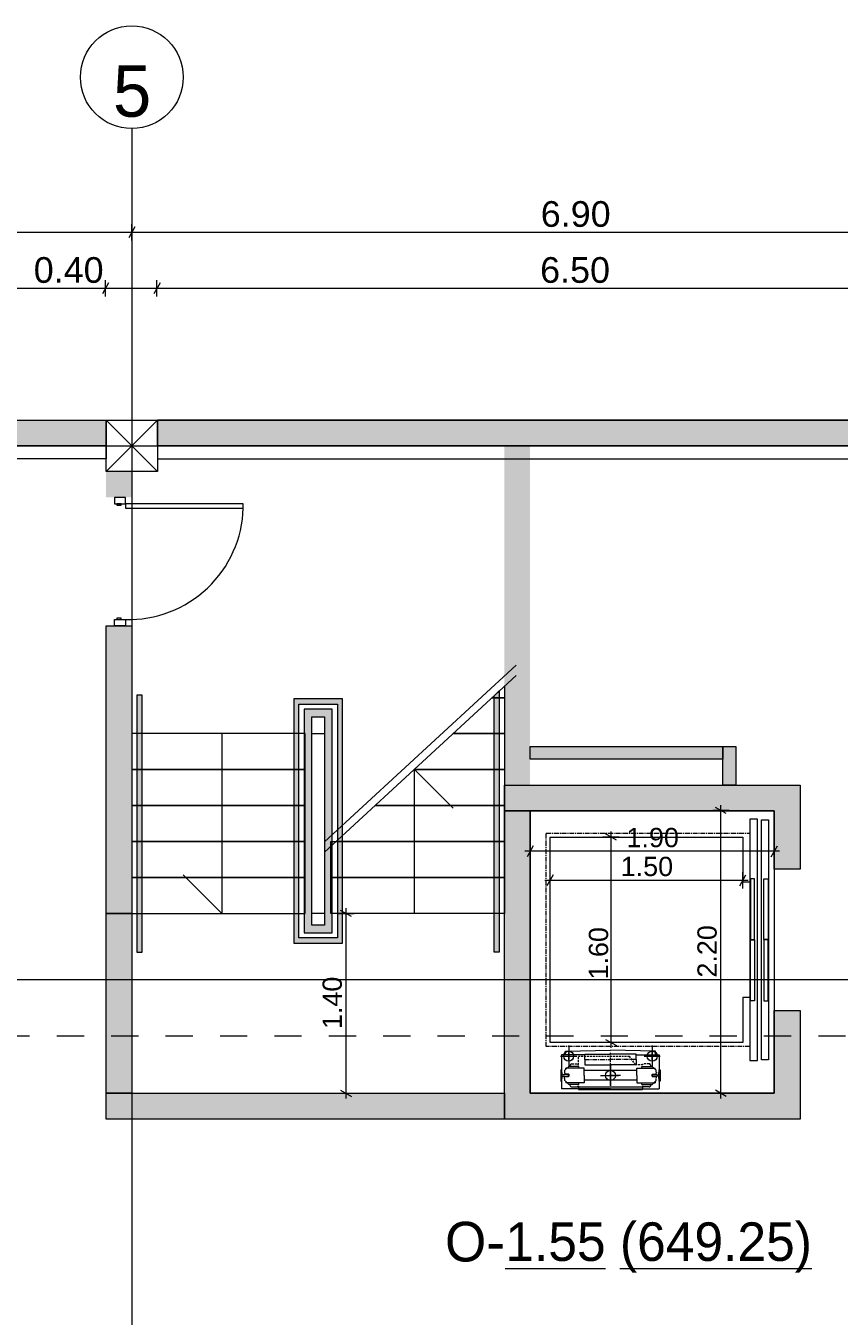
# Model space of a CAD drawing. Header units: millimetres. Extents: x 475159934 to 476245151, y 4620917055 to 4621447368.
# Drawn here: x 475260899 to 475267229, y 4620948549 to 4620958595 of the extents above; entities that cross this region are included whole.
import ezdxf

# ---------------------------------------------------------------- set-up
doc = ezdxf.new("R2010")
doc.units = ezdxf.units.MM
doc.header["$MEASUREMENT"] = 0
doc.set_wipeout_variables(frame=1)
for name, pattern in [('CENTER', [25400, 15875, -3175, 3175, -3175]), ('CENTERX2', [60, 37.5, -7.5, 7.5, -7.5]), ('Dashed', [423.333333, 211.666667, -211.666667]), ('DASHEDX2', [22.5, 15, -7.5]), ('PHANTOMX2', [75, 37.5, -7.5, 7.5, -7.5, 7.5, -7.5]), ('Wipeout_Contour', [1000, 0, -1000])]:
    doc.linetypes.add(name, pattern=pattern)
for name, color, linetype, lineweight in [('0_Pen_No__42_Pen_No__250_Pen_No__5', 5, 'Continuous', 0), ('2D Drafting - General_Pen_No__1_Pen_No__7', 7, 'Continuous', 0), ('2D Drafting - General_Pen_No__1_Pen_No__7_Pen_No__7', 7, 'Continuous', 0), ('2D Drafting - General_Pen_No__250_Pen_No__7_Pen_No__154', 154, 'Continuous', 0), ('2D Drafting - General_Pen_No__250_Pen_No__7_Pen_No__250', 7, 'Continuous', 0), ('2D Drafting - General_Pen_No__250_Pen_No__7_Pen_No__7', 7, 'Continuous', 0), ('Annotation - Text_Pen_No__7_Pen_No__5', 5, 'Continuous', 0), ('Doors_Pen_No__7_Pen_No__7_Pen_No__7', 7, 'Continuous', 0), ('G-Anno-Nplt_Pen_No__4', 7, 'Continuous', 0), ('G-Anno-Nplt_Pen_No__7', 7, 'Continuous', 0), ('gegmebi_Pen_No__7_Pen_No__7', 7, 'Continuous', 0), ('New_._Pen_No__1', 1, 'Continuous', 0), ('New_0_Pen_No__250', 7, 'Continuous', 0), ('New_23-DOOR_Pen_No__250', 7, 'Continuous', 0), ('New_2D Drafting - General_Pen_No__1', 1, 'Continuous', 0), ('New_2D Drafting - General_Pen_No__250_Pen_No__7_Pen_No__154', 154, 'Continuous', 0), ('New_2D Drafting - General_Pen_No__250_Pen_No__7_Pen_No__250', 7, 'Continuous', 0), ('New_2D Drafting - General_Pen_No__250_Pen_No__7_Pen_No__7', 7, 'Continuous', 0), ('New_2D Drafting - General_Pen_No__30_Pen_No__9_Pen_No__9_Pen_No__7', 7, 'Continuous', 0), ('New_2D Drafting - General_Pen_No__4', 7, 'Continuous', 0), ('New_31-TM_Pen_No__250', 7, 'Continuous', 0), ('New_51-CENTER-LINE_Pen_No__250', 7, 'Continuous', 0), ('New_CAR RAIL_Pen_No__250', 7, 'Continuous', 0), ('New_shenobebi_Pen_No__1', 1, 'Continuous', 0), ('New_shenobebi_Pen_No__7', 7, 'Continuous', 0), ('zoma_Pen_No__142', 142, 'Continuous', 0), ('zoma_Pen_No__5_Pen_No__5', 5, 'Continuous', 0)]:
    doc.layers.add(name, color=color, linetype=linetype, lineweight=lineweight)
doc.layers.add('zoma', color=7, linetype='Continuous')
doc.styles.add('GENERATED_STYLE_3', font='arial.ttf')
doc.styles.add('GENERATED_STYLE_4', font='ACADMTAV.TTF')
doc.styles.add('GENERATED_STYLE_6', font='avaza.ttf')
doc.dimstyles.new('GENERATED_STYLE__24', dxfattribs={"dimtxt": 150, "dimasz": 64.421331, "dimexe": 0.18, "dimexo": 3, "dimgap": 0, "dimtad": 1, "dimlfac": 0.001, "dimzin": 0, "dimdsep": 46, "dimtxsty": 'GENERATED_STYLE_3', "dimblk": 'ARROWHEAD_2', "dimblk1": 'ARROWHEAD_2', "dimblk2": 'ARROWHEAD_2', "dimcen": 0.09, "dimclrd": 142, "dimclre": 142, "dimclrt": 142, "dimadec": 0, "dimazin": 0, "dimtfac": 1, "dimtdec": 4, "dimtmove": 2, "dimatfit": 3, "dimfxl": 1, "dimtolj": 1, "dimtzin": 0, "dimarcsym": 0})
doc.dimstyles.new('GENERATED_STYLE__25', dxfattribs={"dimtxt": 150, "dimasz": 64.421331, "dimexe": 0.18, "dimexo": 3, "dimgap": 0, "dimtad": 1, "dimtih": 1, "dimtoh": 1, "dimlfac": 0.001, "dimzin": 0, "dimdsep": 46, "dimtxsty": 'GENERATED_STYLE_3', "dimblk": 'ARROWHEAD_2', "dimblk1": 'ARROWHEAD_2', "dimblk2": 'ARROWHEAD_2', "dimcen": 0.09, "dimclrd": 142, "dimclre": 142, "dimclrt": 142, "dimadec": 0, "dimazin": 0, "dimtfac": 1, "dimtdec": 4, "dimtmove": 0, "dimatfit": 3, "dimfxl": 1, "dimtolj": 1, "dimtzin": 0, "dimarcsym": 0})
doc.dimstyles.new('GENERATED_STYLE__3', dxfattribs={"dimtxt": 200, "dimasz": 64.421331, "dimexe": 0.18, "dimexo": 3, "dimgap": 0, "dimtad": 1, "dimtih": 1, "dimtoh": 1, "dimlfac": 0.001, "dimzin": 0, "dimdsep": 46, "dimtxsty": 'GENERATED_STYLE_3', "dimblk": 'ARROWHEAD_2', "dimblk1": 'ARROWHEAD_2', "dimblk2": 'ARROWHEAD_2', "dimcen": 0.09, "dimclrd": 142, "dimclre": 142, "dimclrt": 142, "dimadec": 0, "dimazin": 0, "dimtfac": 1, "dimtdec": 4, "dimtmove": 0, "dimatfit": 3, "dimfxl": 1, "dimtolj": 1, "dimtzin": 0, "dimarcsym": 0})
doc.dimstyles.new('GENERATED_STYLE__5', dxfattribs={"dimtxt": 150, "dimasz": 64.421331, "dimexe": 0.18, "dimexo": 3, "dimgap": 0, "dimtad": 1, "dimlfac": 0.001, "dimzin": 0, "dimdsep": 46, "dimtxsty": 'GENERATED_STYLE_3', "dimblk": 'ARROWHEAD_2', "dimblk1": 'ARROWHEAD_2', "dimblk2": 'ARROWHEAD_2', "dimcen": 0.09, "dimclrd": 142, "dimclre": 142, "dimclrt": 142, "dimadec": 0, "dimazin": 0, "dimtfac": 1, "dimtdec": 4, "dimtmove": 0, "dimatfit": 3, "dimfxl": 1, "dimtolj": 1, "dimtzin": 0, "dimarcsym": 0})
doc.dimstyles.new('GENERATED_STYLE__6', dxfattribs={"dimtxt": 200, "dimasz": 64.421331, "dimexe": 0.18, "dimexo": 3, "dimgap": 0, "dimtad": 1, "dimlfac": 0.001, "dimzin": 0, "dimdsep": 46, "dimtxsty": 'GENERATED_STYLE_3', "dimblk": 'ARROWHEAD_2', "dimblk1": 'ARROWHEAD_2', "dimblk2": 'ARROWHEAD_2', "dimcen": 0.09, "dimclrd": 142, "dimclre": 142, "dimclrt": 142, "dimadec": 0, "dimazin": 0, "dimtfac": 1, "dimtdec": 4, "dimtmove": 0, "dimatfit": 3, "dimfxl": 1, "dimtolj": 1, "dimtzin": 0, "dimarcsym": 0})

# ---------------------------------------------------------------- blocks, each defined once
blk = doc.blocks.new('*D300', base_point=(475826096, 4621095193))
at = {"layer": 'zoma_Pen_No__142', "color": 142, "linetype": 'Continuous', "lineweight": 0, "transparency": 16777216}
for p, q in [((475263391, 4620951725), (475263391, 4620951684)), ((475263328, 4620951684), (475263455, 4620951684)), ((475263434, 4620951660), (475263349, 4620951708)), ((475263391, 4620951684), (475263391, 4620950284)), ((475263328, 4620950284), (475263455, 4620950284)), ((475263349, 4620950308), (475263434, 4620950260)), ((475263391, 4620950284), (475263391, 4620950243))]:
    blk.add_line(p, q, dxfattribs=at)
at = {"layer": 'zoma_Pen_No__142', "color": 142, "lineweight": 0, "transparency": 16777216, "insert": (475263361, 4620950784), "char_height": 150, "attachment_point": 7, "rotation": 90, "style": 'GENERATED_STYLE_3'}
blk.add_mtext('\\A1;{\\pql;\\fArial|b0|i0|c204|p0;\\W1.000000;1.40}', dxfattribs=at)
blk = doc.blocks.new('ARROWHEAD_2')
at = {"color": 0, "linetype": 'Continuous', "lineweight": 0}
for p, q in [((0, 0), (-1, 0)), ((-0.38, -0.66), (0.38, 0.66))]:
    blk.add_line(p, q, dxfattribs=at)
blk = doc.blocks.new('*D301', base_point=(475826096, 4621095193))
at = {"layer": 'zoma_Pen_No__142', "color": 142, "linetype": 'Continuous', "lineweight": 0, "transparency": 16777216}
for p, q in [((475263391, 4620951725), (475263391, 4620951684)), ((475263328, 4620951684), (475263455, 4620951684)), ((475263434, 4620951660), (475263349, 4620951708)), ((475263391, 4620951684), (475263391, 4620950284)), ((475263328, 4620950284), (475263455, 4620950284)), ((475263349, 4620950308), (475263434, 4620950260)), ((475263391, 4620950284), (475263391, 4620950243))]:
    blk.add_line(p, q, dxfattribs=at)
at = {"layer": 'zoma_Pen_No__142', "color": 142, "lineweight": 0, "transparency": 16777216, "insert": (475263361, 4620950784), "char_height": 150, "attachment_point": 7, "rotation": 90, "style": 'GENERATED_STYLE_3'}
blk.add_mtext('\\A1;{\\pql;\\fArial|b0|i0|c204|p0;\\W1.000000;1.40}', dxfattribs=at)
blk = doc.blocks.new('*D549', base_point=(475826096, 4621095193))
at = {"layer": 'zoma_Pen_No__142', "color": 142, "linetype": 'Continuous', "lineweight": 0, "transparency": 16777216}
for p, q in [((475254824, 4620956924), (475254824, 4620957051)), ((475261724, 4620956924), (475261724, 4620957051)), ((475254849, 4620957030), (475254800, 4620956945)), ((475254824, 4620956987), (475261724, 4620956987)), ((475261749, 4620957030), (475261700, 4620956945))]:
    blk.add_line(p, q, dxfattribs=at)
at = {"layer": 'zoma_Pen_No__142', "color": 142, "lineweight": 0, "transparency": 16777216, "insert": (475258007, 4620957027), "char_height": 200, "attachment_point": 7, "style": 'GENERATED_STYLE_3'}
blk.add_mtext('\\A1;{\\pql;\\fArial|b0|i0|c204|p0;\\W1.000000;6.90}', dxfattribs=at)
blk = doc.blocks.new('*D550', base_point=(475826096, 4621095193))
at = {"layer": 'zoma_Pen_No__142', "color": 142, "linetype": 'Continuous', "lineweight": 0, "transparency": 16777216}
for p, q in [((475261724, 4620956924), (475261724, 4620957051)), ((475268624, 4620956924), (475268624, 4620957051)), ((475261749, 4620957030), (475261700, 4620956945)), ((475261724, 4620956987), (475268624, 4620956987)), ((475268649, 4620957030), (475268600, 4620956945))]:
    blk.add_line(p, q, dxfattribs=at)
at = {"layer": 'zoma_Pen_No__142', "color": 142, "lineweight": 0, "transparency": 16777216, "insert": (475264907, 4620957027), "char_height": 200, "attachment_point": 7, "style": 'GENERATED_STYLE_3'}
blk.add_mtext('\\A1;{\\pql;\\fArial|b0|i0|c204|p0;\\W1.000000;6.90}', dxfattribs=at)
blk = doc.blocks.new('*D565', base_point=(475826096, 4621095193))
at = {"layer": 'zoma_Pen_No__142', "color": 142, "linetype": 'Continuous', "lineweight": 0, "transparency": 16777216}
for p, q in [((475255024, 4620933932), (475255024, 4620934059)), ((475261524, 4620933932), (475261524, 4620934059)), ((475255049, 4620934038), (475255000, 4620933953)), ((475255024, 4620933996), (475261524, 4620933996)), ((475261549, 4620934038), (475261500, 4620933953))]:
    blk.add_line(p, q, dxfattribs=at)
at = {"layer": 'zoma_Pen_No__142', "color": 142, "lineweight": 0, "transparency": 16777216, "char_height": 200, "attachment_point": 7, "style": 'GENERATED_STYLE_3'}
for s, insert in [('\\A1;{\\pql;\\fArial|b0|i0|c204|p0;\\W1.000000;0.40}', (475255049, 4620934036)), ('\\A1;{\\pql;\\fArial|b0|i0|c204|p0;\\W1.000000;6.50}', (475258007, 4620934036)), ('\\A1;{\\pql;\\fArial|b0|i0|c204|p0;\\W1.000000;0.40}', (475260966, 4620934036))]:
    blk.add_mtext(s, dxfattribs=dict(at, insert=insert))
blk = doc.blocks.new('*D566', base_point=(475826096, 4621095193))
at = {"layer": 'zoma_Pen_No__142', "color": 142, "linetype": 'Continuous', "lineweight": 0, "transparency": 16777216}
for p, q in [((475261524, 4620933932), (475261524, 4620934059)), ((475261924, 4620933932), (475261924, 4620934059)), ((475261549, 4620934038), (475261500, 4620933953)), ((475261524, 4620933996), (475261924, 4620933996)), ((475261949, 4620934038), (475261900, 4620933953))]:
    blk.add_line(p, q, dxfattribs=at)
blk = doc.blocks.new('*D567', base_point=(475826096, 4621095193))
at = {"layer": 'zoma_Pen_No__142', "color": 142, "linetype": 'Continuous', "lineweight": 0, "transparency": 16777216}
for p, q in [((475261924, 4620933932), (475261924, 4620934059)), ((475268424, 4620933932), (475268424, 4620934059)), ((475261949, 4620934038), (475261900, 4620933953)), ((475261924, 4620933996), (475268424, 4620933996)), ((475268449, 4620934038), (475268400, 4620933953))]:
    blk.add_line(p, q, dxfattribs=at)
at = {"layer": 'zoma_Pen_No__142', "color": 142, "lineweight": 0, "transparency": 16777216, "char_height": 200, "attachment_point": 7, "style": 'GENERATED_STYLE_3'}
for s, insert in [('\\A1;{\\pql;\\fArial|b0|i0|c204|p0;\\W1.000000;6.50}', (475264907, 4620934036)), ('\\A1;{\\pql;\\fArial|b0|i0|c204|p0;\\W1.000000;0.40}', (475267866, 4620934036))]:
    blk.add_mtext(s, dxfattribs=dict(at, insert=insert))
blk = doc.blocks.new('*D582', base_point=(475826096, 4621095193))
at = {"layer": 'zoma_Pen_No__142', "color": 142, "linetype": 'Continuous', "lineweight": 0, "transparency": 16777216}
for p, q in [((475300034, 4620955499), (475299949, 4620955548)), ((475299992, 4620955524), (475299992, 4620955565)), ((475300055, 4620955524), (475299928, 4620955524)), ((475299992, 4620936169), (475299992, 4620955524)), ((475300055, 4620936169), (475299928, 4620936169)), ((475299949, 4620936194), (475300034, 4620936145)), ((475299992, 4620936128), (475299992, 4620936169))]:
    blk.add_line(p, q, dxfattribs=at)
at = {"layer": 'zoma_Pen_No__142', "color": 142, "lineweight": 0, "transparency": 16777216, "insert": (475299952, 4620945503), "char_height": 200, "attachment_point": 7, "rotation": 90, "style": 'GENERATED_STYLE_3'}
blk.add_mtext('\\A1;{\\pql;\\fArial|b0|i0|c204|p0;\\W1.000000;19.35}', dxfattribs=at)
blk = doc.blocks.new('*D590', base_point=(475826096, 4621095193))
at = {"layer": 'zoma_Pen_No__142', "color": 142, "linetype": 'Continuous', "lineweight": 0, "transparency": 16777216}
for p, q in [((475299275, 4620950969), (475299148, 4620950969)), ((475299169, 4620950994), (475299254, 4620950945)), ((475299211, 4620946169), (475299211, 4620950969)), ((475299275, 4620946169), (475299148, 4620946169)), ((475299169, 4620946194), (475299254, 4620946145))]:
    blk.add_line(p, q, dxfattribs=at)
at = {"layer": 'zoma_Pen_No__142', "color": 142, "lineweight": 0, "transparency": 16777216, "char_height": 200, "attachment_point": 7, "rotation": 90, "style": 'GENERATED_STYLE_3'}
for s, insert in [('\\A1;{\\pql;\\fArial|b0|i0|c204|p0;\\W1.000000;0.40}', (475299171, 4620950411)), ('\\A1;{\\pql;\\fArial|b0|i0|c204|p0;\\W1.000000;4.80}', (475299171, 4620948302))]:
    blk.add_mtext(s, dxfattribs=dict(at, insert=insert))
blk = doc.blocks.new('*D591', base_point=(475826096, 4621095193))
at = {"layer": 'zoma_Pen_No__142', "color": 142, "linetype": 'Continuous', "lineweight": 0, "transparency": 16777216}
for p, q in [((475299275, 4620951369), (475299148, 4620951369)), ((475299169, 4620951394), (475299254, 4620951345)), ((475299211, 4620950969), (475299211, 4620951369)), ((475299275, 4620950969), (475299148, 4620950969)), ((475299169, 4620950994), (475299254, 4620950945))]:
    blk.add_line(p, q, dxfattribs=at)
blk = doc.blocks.new('*D592', base_point=(475826096, 4621095193))
at = {"layer": 'zoma_Pen_No__142', "color": 142, "linetype": 'Continuous', "lineweight": 0, "transparency": 16777216}
for p, q in [((475299169, 4620955148), (475299254, 4620955099)), ((475299275, 4620955124), (475299148, 4620955124)), ((475299211, 4620951369), (475299211, 4620955124)), ((475299275, 4620951369), (475299148, 4620951369)), ((475299169, 4620951394), (475299254, 4620951345))]:
    blk.add_line(p, q, dxfattribs=at)
at = {"layer": 'zoma_Pen_No__142', "color": 142, "lineweight": 0, "transparency": 16777216, "char_height": 200, "attachment_point": 7, "rotation": 90, "style": 'GENERATED_STYLE_3'}
for s, insert in [('\\A1;{\\pql;\\fArial|b0|i0|c204|p0;\\W1.000000;0.40}', (475299171, 4620954566)), ('\\A1;{\\pql;\\fArial|b0|i0|c204|p0;\\W1.000000;3.75}', (475299171, 4620952980))]:
    blk.add_mtext(s, dxfattribs=dict(at, insert=insert))
blk = doc.blocks.new('*D593', base_point=(475826096, 4621095193))
at = {"layer": 'zoma_Pen_No__142', "color": 142, "linetype": 'Continuous', "lineweight": 0, "transparency": 16777216}
for p, q in [((475299254, 4620955499), (475299169, 4620955548)), ((475299211, 4620955524), (475299211, 4620955565)), ((475299275, 4620955524), (475299148, 4620955524)), ((475299211, 4620955124), (475299211, 4620955524)), ((475299169, 4620955148), (475299254, 4620955099)), ((475299275, 4620955124), (475299148, 4620955124))]:
    blk.add_line(p, q, dxfattribs=at)
blk = doc.blocks.new('*D603', base_point=(475826096, 4621095193))
at = {"layer": 'zoma_Pen_No__142', "color": 142, "linetype": 'Continuous', "lineweight": 0, "transparency": 16777216}
for p, q in [((475255044, 4620956594), (475254995, 4620956509)), ((475255019, 4620956488), (475255019, 4620956615)), ((475255019, 4620956551), (475261519, 4620956551)), ((475261544, 4620956594), (475261495, 4620956509)), ((475261519, 4620956488), (475261519, 4620956615))]:
    blk.add_line(p, q, dxfattribs=at)
at = {"layer": 'zoma_Pen_No__142', "color": 142, "lineweight": 0, "transparency": 16777216, "char_height": 200, "attachment_point": 7, "style": 'GENERATED_STYLE_3'}
for s, insert in [('\\A1;{\\pql;\\fArial|b0|i0|c204|p0;\\W1.000000;0.40}', (475255044, 4620956591)), ('\\A1;{\\pql;\\fArial|b0|i0|c204|p0;\\W1.000000;6.50}', (475258002, 4620956591)), ('\\A1;{\\pql;\\fArial|b0|i0|c204|p0;\\W1.000000;0.40}', (475260961, 4620956591))]:
    blk.add_mtext(s, dxfattribs=dict(at, insert=insert))
blk = doc.blocks.new('*D604', base_point=(475826096, 4621095193))
at = {"layer": 'zoma_Pen_No__142', "color": 142, "linetype": 'Continuous', "lineweight": 0, "transparency": 16777216}
for p, q in [((475261544, 4620956594), (475261495, 4620956509)), ((475261519, 4620956488), (475261519, 4620956615)), ((475261519, 4620956551), (475261919, 4620956551)), ((475261944, 4620956594), (475261895, 4620956509)), ((475261919, 4620956488), (475261919, 4620956615))]:
    blk.add_line(p, q, dxfattribs=at)
blk = doc.blocks.new('*D605', base_point=(475826096, 4621095193))
at = {"layer": 'zoma_Pen_No__142', "color": 142, "linetype": 'Continuous', "lineweight": 0, "transparency": 16777216}
for p, q in [((475261944, 4620956594), (475261895, 4620956509)), ((475261919, 4620956488), (475261919, 4620956615)), ((475261919, 4620956551), (475268419, 4620956551)), ((475268444, 4620956594), (475268395, 4620956509)), ((475268419, 4620956488), (475268419, 4620956615))]:
    blk.add_line(p, q, dxfattribs=at)
at = {"layer": 'zoma_Pen_No__142', "color": 142, "lineweight": 0, "transparency": 16777216, "char_height": 200, "attachment_point": 7, "style": 'GENERATED_STYLE_3'}
for s, insert in [('\\A1;{\\pql;\\fArial|b0|i0|c204|p0;\\W1.000000;6.50}', (475264902, 4620956591)), ('\\A1;{\\pql;\\fArial|b0|i0|c204|p0;\\W1.000000;0.40}', (475267861, 4620956591))]:
    blk.add_mtext(s, dxfattribs=dict(at, insert=insert))
blk = doc.blocks.new('*D1991', base_point=(475826096, 4621095193))
at = {"layer": 'zoma_Pen_No__142', "color": 142, "linetype": 'Continuous', "lineweight": 0, "transparency": 16777216}
for p, q in [((475265517, 4620952279), (475265390, 4620952279)), ((475265496, 4620952255), (475265411, 4620952304)), ((475265454, 4620952279), (475265454, 4620952321)), ((475265454, 4620950679), (475265454, 4620952279)), ((475265517, 4620950679), (475265390, 4620950679)), ((475265411, 4620950704), (475265496, 4620950655)), ((475265454, 4620950638), (475265454, 4620950679))]:
    blk.add_line(p, q, dxfattribs=at)
at = {"layer": 'zoma_Pen_No__142', "color": 142, "lineweight": 0, "transparency": 16777216, "insert": (475265433, 4620951170), "char_height": 150, "attachment_point": 7, "rotation": 90, "style": 'GENERATED_STYLE_3'}
blk.add_mtext('\\A1;{\\pql;\\fArial|b0|i0|c204|p0;\\W1.000000;1.60}', dxfattribs=at)
blk = doc.blocks.new('*D1992', base_point=(475826096, 4621095193))
at = {"layer": 'zoma_Pen_No__142', "color": 142, "linetype": 'Continuous', "lineweight": 0, "transparency": 16777216}
for p, q in [((475264938, 4620951943), (475264979, 4620951943)), ((475265004, 4620951985), (475264955, 4620951900)), ((475264979, 4620951879), (475264979, 4620952006)), ((475264979, 4620951943), (475266479, 4620951943)), ((475266455, 4620951900), (475266504, 4620951985)), ((475266479, 4620951879), (475266479, 4620952006)), ((475266479, 4620951943), (475266521, 4620951943))]:
    blk.add_line(p, q, dxfattribs=at)
at = {"layer": 'zoma_Pen_No__142', "color": 142, "lineweight": 0, "transparency": 16777216, "insert": (475265529, 4620951973), "char_height": 150, "attachment_point": 7, "style": 'GENERATED_STYLE_3'}
blk.add_mtext('\\A1;{\\pql;\\fArial|b0|i0|c204|p0;\\W1.000000;1.50}', dxfattribs=at)
blk = doc.blocks.new('*D1993', base_point=(475826096, 4621095193))
at = {"layer": 'zoma_Pen_No__142', "color": 142, "linetype": 'Continuous', "lineweight": 0, "transparency": 16777216}
for p, q in [((475266308, 4620952485), (475266308, 4620952527)), ((475266372, 4620952485), (475266245, 4620952485)), ((475266351, 4620952461), (475266266, 4620952510)), ((475266308, 4620950285), (475266308, 4620952485)), ((475266372, 4620950285), (475266245, 4620950285)), ((475266266, 4620950310), (475266351, 4620950261)), ((475266308, 4620950244), (475266308, 4620950285))]:
    blk.add_line(p, q, dxfattribs=at)
at = {"layer": 'zoma_Pen_No__142', "color": 142, "lineweight": 0, "transparency": 16777216, "insert": (475266278, 4620951185), "char_height": 150, "attachment_point": 7, "rotation": 90, "style": 'GENERATED_STYLE_3'}
blk.add_mtext('\\A1;{\\pql;\\fArial|b0|i0|c204|p0;\\W1.000000;2.20}', dxfattribs=at)
blk = doc.blocks.new('*D1998', base_point=(475826096, 4621095193))
at = {"layer": 'zoma_Pen_No__142', "color": 142, "linetype": 'Continuous', "lineweight": 0, "transparency": 16777216}
for p, q in [((475264824, 4620952232), (475264824, 4620952105)), ((475266724, 4620952232), (475266724, 4620952105)), ((475264824, 4620952168), (475264783, 4620952168)), ((475264849, 4620952211), (475264800, 4620952126)), ((475266724, 4620952168), (475264824, 4620952168)), ((475266700, 4620952126), (475266749, 4620952211)), ((475266766, 4620952168), (475266724, 4620952168))]:
    blk.add_line(p, q, dxfattribs=at)
at = {"layer": 'zoma_Pen_No__142', "color": 142, "lineweight": 0, "transparency": 16777216, "insert": (475265574, 4620952198), "char_height": 150, "attachment_point": 7, "style": 'GENERATED_STYLE_3'}
blk.add_mtext('\\A1;{\\pql;\\fArial|b0|i0|c204|p0;\\W1.000000;1.90}', dxfattribs=at)

msp = doc.modelspace()

# ---------------------------------------------------------------- hatches: boundary and pattern name
at = {"layer": '2D Drafting - General_Pen_No__250_Pen_No__7_Pen_No__154', "linetype": 'Continuous', "lineweight": 0}
for points in [[(475255024.364, 4620955323.861), (475255024.364, 4620955523.861), (475261524.364, 4620955523.861), (475261524.364, 4620955323.861)], [(475261924.364, 4620955323.861), (475261924.364, 4620955523.861), (475268424.364, 4620955523.861), (475268424.364, 4620955323.861)], [(475261524.365, 4620951683.885), (475261724.365, 4620951683.885), (475261724.365, 4620950283.794), (475261524.365, 4620950283.794)]]:
    msp.add_hatch(color=154, dxfattribs=at).paths.add_polyline_path(points)
at = {"layer": '2D Drafting - General_Pen_No__250_Pen_No__7_Pen_No__7', "linetype": 'Continuous', "lineweight": 0}
for points in [[(475264824.364, 4620955323.861), (475264824.364, 4620952683.786), (475264624.364, 4620952683.786), (475264624.364, 4620955323.861)], [(475261524.364, 4620955123.861), (475261724.364, 4620955123.861), (475261724.364, 4620954923.449), (475261524.364, 4620954923.449)], [(475261524.364, 4620953923.449), (475261724.364, 4620953923.449), (475261724.364, 4620951683.885), (475261524.364, 4620951683.885)]]:
    msp.add_hatch(color=7, dxfattribs=at).paths.add_polyline_path(points)
at = {"layer": 'G-Anno-Nplt_Pen_No__7', "linetype": 'Continuous', "lineweight": 0}
msp.add_hatch(color=7, dxfattribs=at).paths.add_polyline_path([(475264624.364, 4620950083.786), (475261524.365, 4620950083.786), (475261524.365, 4620950283.786), (475264624.364, 4620950283.786)])
at = {"layer": 'New_2D Drafting - General_Pen_No__1', "linetype": 'Continuous', "lineweight": 0}
for points in [[(475261764.364, 4620951383.818), (475261804.364, 4620951383.818), (475261804.364, 4620953384.023), (475261764.364, 4620953384.023)], [(475264584.364, 4620951383.818), (475264544.364, 4620951383.818), (475264544.364, 4620953379.408), (475264584.364, 4620953416.331)]]:
    msp.add_hatch(color=1, dxfattribs=at).paths.add_polyline_path(points)
h = msp.add_hatch(color=1, dxfattribs=at)
h.paths.add_polyline_path([(475262984.364, 4620951453.71), (475263364.364, 4620951453.71), (475263364.364, 4620951583.818), (475263364.364, 4620953353.725), (475262984.364, 4620953353.725)])
h.paths.add_polyline_path([(475263324.364, 4620951493.71), (475263024.364, 4620951493.71), (475263024.364, 4620953313.725), (475263324.364, 4620953313.725)], flags=0)
h = msp.add_hatch(color=1, dxfattribs=at)
h.paths.add_polyline_path([(475263064.364, 4620951533.71), (475263284.364, 4620951533.71), (475263284.364, 4620953273.725), (475263064.364, 4620953273.725)])
h.paths.add_polyline_path([(475263124.364, 4620951593.71), (475263124.364, 4620953213.725), (475263224.364, 4620953213.725), (475263224.364, 4620951593.71)], flags=0)
at = {"layer": 'New_2D Drafting - General_Pen_No__250_Pen_No__7_Pen_No__154', "linetype": 'Continuous', "lineweight": 0}
for points in [[(475264624.364, 4620952683.786), (475264824.364, 4620952683.786), (475266924.364, 4620952683.786), (475266924.364, 4620952029.096), (475266724.364, 4620952029.096), (475266724.364, 4620952483.786), (475264824.364, 4620952483.786), (475264624.364, 4620952483.786)], [(475264624.364, 4620952483.786), (475264824.364, 4620952483.786), (475264824.364, 4620950283.786), (475266724.364, 4620950283.786), (475266724.364, 4620950929.096), (475266924.364, 4620950929.096), (475266924.364, 4620950083.786), (475264624.364, 4620950083.786), (475264624.364, 4620950283.786)]]:
    msp.add_hatch(color=154, dxfattribs=at).paths.add_polyline_path(points)
at = {"layer": 'New_2D Drafting - General_Pen_No__250_Pen_No__7_Pen_No__7', "linetype": 'Continuous', "lineweight": 0}
msp.add_hatch(color=7, dxfattribs=at).paths.add_polyline_path([(475264824.364, 4620952884.331), (475264824.364, 4620952984.331), (475266324.364, 4620952984.331), (475266324.364, 4620952884.331)])
at = {"layer": 'New_2D Drafting - General_Pen_No__30_Pen_No__9_Pen_No__9_Pen_No__7', "linetype": 'Continuous', "lineweight": 0}
msp.add_hatch(color=7, dxfattribs=at).paths.add_polyline_path([(475266424.364, 4620952984.331), (475266424.364, 4620952683.871), (475266324.364, 4620952683.871), (475266324.364, 4620952984.331)])

# ---------------------------------------------------------------- linework, layer by layer
at = {"layer": '0_Pen_No__42_Pen_No__250_Pen_No__5', "color": 5, "linetype": 'Continuous', "lineweight": 0}
msp.add_circle((475261724.365, 4620958194.845), 400, dxfattribs=at)
msp.add_circle((475261724.365, 4620958194.845), 400, dxfattribs=at)
at = {"layer": '2D Drafting - General_Pen_No__1_Pen_No__7', "color": 7, "linetype": 'Continuous', "lineweight": 0}
for p, q in [((475261524.364, 4620955123.861), (475261924.364, 4620955523.861)), ((475261924.364, 4620955123.861), (475261524.364, 4620955523.861))]:
    msp.add_line(p, q, dxfattribs=at)
at = {"layer": '2D Drafting - General_Pen_No__1_Pen_No__7', "color": 7, "linetype": 'Continuous', "lineweight": 0, "flags": 128}
for points in [[(475261524.364, 4620955223.861), (475255024.364, 4620955223.861), (475255024.364, 4620955523.861), (475261524.364, 4620955523.861)], [(475261924.364, 4620955123.861), (475261524.364, 4620955123.861), (475261524.364, 4620955523.861), (475261924.364, 4620955523.861)], [(475261924.364, 4620955223.861), (475268424.364, 4620955223.861), (475268424.364, 4620955523.861), (475261924.364, 4620955523.861)]]:
    msp.add_lwpolyline(points, close=True, dxfattribs=at)
at = {"layer": '2D Drafting - General_Pen_No__1_Pen_No__7_Pen_No__7', "color": 7, "linetype": 'Continuous', "lineweight": 0}
msp.add_arc((475261698.892, 4620954865.726), 893.239, 268.396194, 358.396194, dxfattribs=at)
at = {"layer": '2D Drafting - General_Pen_No__250_Pen_No__7_Pen_No__250', "color": 7, "linetype": 'Continuous', "lineweight": 0, "flags": 128}
for points in [[(475255024.364, 4620955323.861), (475255024.364, 4620955523.861), (475261524.364, 4620955523.861), (475261524.364, 4620955323.861)], [(475261924.364, 4620955323.861), (475261924.364, 4620955523.861), (475268424.364, 4620955523.861), (475268424.364, 4620955323.861)], [(475261524.364, 4620953923.449), (475261724.364, 4620953923.449), (475261724.364, 4620951683.885), (475261524.364, 4620951683.885)], [(475261524.365, 4620951683.885), (475261724.365, 4620951683.885), (475261724.365, 4620950283.794), (475261524.365, 4620950283.794)]]:
    msp.add_lwpolyline(points, close=True, dxfattribs=at)
at = {"layer": 'Doors_Pen_No__7_Pen_No__7_Pen_No__7', "color": 7, "linetype": 'Continuous', "lineweight": 0, "flags": 128}
for points in [[(475261589.226, 4620954923.449), (475261589.226, 4620954874.06), (475261673.892, 4620954874.06), (475261673.892, 4620954923.449)], [(475261607.226, 4620954874.06), (475261607.226, 4620954862.949), (475261640.559, 4620954862.949), (475261640.559, 4620954874.06)], [(475261673.892, 4620954874.06), (475261673.892, 4620954840.726), (475262591.781, 4620954840.726), (475262591.781, 4620954874.06)], [(475261589.226, 4620953923.449), (475261589.226, 4620953972.838), (475261673.892, 4620953972.838), (475261673.892, 4620953923.449)], [(475261607.226, 4620953983.949), (475261607.226, 4620953972.838), (475261640.559, 4620953972.838), (475261640.559, 4620953983.949)]]:
    msp.add_lwpolyline(points, close=True, dxfattribs=at)
at = {"layer": 'G-Anno-Nplt_Pen_No__4', "color": 7, "linetype": 'Continuous', "lineweight": 0, "flags": 128}
msp.add_lwpolyline([(475264624.364, 4620950083.786), (475261524.365, 4620950083.786), (475261524.365, 4620950283.786), (475264624.364, 4620950283.786)], close=True, dxfattribs=at)
at = {"layer": 'gegmebi_Pen_No__7_Pen_No__7', "color": 7, "linetype": 'Continuous', "lineweight": 0, "flags": 128}
for points in [[(475264624.364, 4620953453.254), (475264624.364, 4620953363.818), (475264527.475, 4620953363.818)], [(475264527.475, 4620953363.818), (475264624.364, 4620953363.818), (475264624.364, 4620953083.818), (475264224.142, 4620953083.818)], [(475262424.364, 4620953083.818), (475262424.364, 4620951683.818), (475262124.364, 4620951983.818)], [(475264224.142, 4620953083.818), (475264624.364, 4620953083.818), (475264624.364, 4620952803.818), (475263920.808, 4620952803.818)], [(475263920.808, 4620952803.818), (475264624.364, 4620952803.818), (475264624.364, 4620952523.818), (475263617.475, 4620952523.818)], [(475263924.364, 4620951683.818), (475263924.364, 4620952803.818), (475264224.364, 4620952503.818)], [(475263617.475, 4620952523.818), (475264624.364, 4620952523.818), (475264624.364, 4620952243.818), (475263314.142, 4620952243.818)]]:
    msp.add_lwpolyline(points, dxfattribs=at)
for points in [[(475263074.364, 4620952803.818), (475263074.364, 4620953083.818), (475261724.364, 4620953083.818), (475261724.364, 4620952803.818)], [(475263224.364, 4620951683.818), (475263124.364, 4620951683.818), (475263124.364, 4620953083.818), (475263224.364, 4620953083.818)], [(475263074.364, 4620952523.818), (475263074.364, 4620952803.818), (475261724.364, 4620952803.818), (475261724.364, 4620952523.818)], [(475263074.364, 4620952243.818), (475263074.364, 4620952523.818), (475261724.364, 4620952523.818), (475261724.364, 4620952243.818)], [(475263074.364, 4620951963.818), (475263074.364, 4620952243.818), (475261724.364, 4620952243.818), (475261724.364, 4620951963.818)], [(475263274.364, 4620951963.818), (475263274.364, 4620952243.818), (475264624.364, 4620952243.818), (475264624.364, 4620951963.818)], [(475263074.364, 4620951683.818), (475263074.364, 4620951963.818), (475261724.364, 4620951963.818), (475261724.364, 4620951683.818)], [(475263274.364, 4620951683.818), (475263274.364, 4620951963.818), (475264624.364, 4620951963.818), (475264624.364, 4620951683.818)]]:
    msp.add_lwpolyline(points, close=True, dxfattribs=at)
at = {"layer": 'New_0_Pen_No__250', "color": 7, "linetype": 'Continuous', "lineweight": 0}
for p, q in [((475266534.364, 4620951029.096), (475266479.364, 4620951029.096)), ((475266479.364, 4620951029.096), (475266479.364, 4620950679.096)), ((475265094.364, 4620950447.596), (475265090.364, 4620950447.596)), ((475265090.364, 4620950447.596), (475265090.364, 4620950441.596)), ((475265095.364, 4620950441.596), (475265090.364, 4620950441.596)), ((475265094.364, 4620950463.096), (475265124.364, 4620950493.096)), ((475265094.364, 4620950447.596), (475265094.364, 4620950463.096)), ((475265095.364, 4620950441.596), (475265095.364, 4620950438.036)), ((475265095.364, 4620950438.036), (475265095.364, 4620950431.596)), ((475265125.364, 4620950431.596), (475265095.364, 4620950431.596)), ((475265244.364, 4620950480.596), (475265101.364, 4620950480.596)), ((475265101.364, 4620950470.096), (475265101.364, 4620950480.596)), ((475265204.364, 4620950493.096), (475265124.364, 4620950493.096)), ((475265125.364, 4620950431.596), (475265125.364, 4620950414.596)), ((475265134.364, 4620950498.096), (475265134.364, 4620950493.096)), ((475265204.364, 4620950480.596), (475265204.364, 4620950493.096)), ((475265244.364, 4620950423.096), (475265244.364, 4620950480.596)), ((475265654.364, 4620950460.596), (475265244.364, 4620950460.596)), ((475265244.364, 4620950423.096), (475265244.364, 4620950365.596)), ((475265654.364, 4620950423.096), (475265654.364, 4620950480.596)), ((475265654.364, 4620950480.596), (475265797.364, 4620950480.596)), ((475265654.364, 4620950423.096), (475265654.364, 4620950365.596)), ((475265694.364, 4620950480.596), (475265694.364, 4620950493.096)), ((475265694.364, 4620950493.096), (475265774.364, 4620950493.096)), ((475265764.364, 4620950498.096), (475265764.364, 4620950493.096)), ((475265773.364, 4620950431.596), (475265803.364, 4620950431.596)), ((475265773.364, 4620950431.596), (475265773.364, 4620950414.596)), ((475265804.364, 4620950463.096), (475265774.364, 4620950493.096)), ((475265797.364, 4620950470.096), (475265797.364, 4620950480.596)), ((475265803.364, 4620950441.596), (475265803.364, 4620950438.036)), ((475265803.364, 4620950441.596), (475265808.364, 4620950441.596)), ((475265803.364, 4620950438.036), (475265803.364, 4620950431.596)), ((475265804.364, 4620950447.596), (475265804.364, 4620950463.096)), ((475265804.364, 4620950447.596), (475265808.364, 4620950447.596)), ((475265808.364, 4620950447.596), (475265808.364, 4620950441.596)), ((475265092.364, 4620950404.596), (475265089.364, 4620950404.596)), ((475265089.364, 4620950404.596), (475265089.364, 4620950398.596)), ((475265094.364, 4620950398.596), (475265089.364, 4620950398.596)), ((475265092.364, 4620950404.596), (475265092.364, 4620950414.596)), ((475265125.364, 4620950414.596), (475265092.364, 4620950414.596)), ((475265094.364, 4620950383.096), (475265094.364, 4620950398.596)), ((475265094.364, 4620950383.096), (475265124.364, 4620950353.096)), ((475265101.364, 4620950376.096), (475265101.364, 4620950365.596)), ((475265244.364, 4620950365.596), (475265101.364, 4620950365.596)), ((475265204.364, 4620950353.096), (475265124.364, 4620950353.096)), ((475265134.364, 4620950353.096), (475265134.364, 4620950348.096)), ((475265149.364, 4620950333.096), (475265194.364, 4620950333.096)), ((475265194.364, 4620950333.096), (475265194.364, 4620950339.096)), ((475265199.364, 4620950339.096), (475265194.364, 4620950339.096)), ((475265199.364, 4620950339.096), (475265199.364, 4620950333.096)), ((475265199.364, 4620950333.096), (475265699.364, 4620950333.096)), ((475265204.364, 4620950353.096), (475265204.364, 4620950365.596)), ((475265654.364, 4620950385.596), (475265244.364, 4620950385.596)), ((475265654.364, 4620950365.596), (475265797.364, 4620950365.596)), ((475265694.364, 4620950353.096), (475265694.364, 4620950365.596)), ((475265694.364, 4620950353.096), (475265774.364, 4620950353.096)), ((475265699.364, 4620950339.096), (475265704.364, 4620950339.096)), ((475265699.364, 4620950339.096), (475265699.364, 4620950333.096)), ((475265704.364, 4620950333.096), (475265704.364, 4620950339.096)), ((475265749.364, 4620950333.096), (475265704.364, 4620950333.096)), ((475265764.364, 4620950353.096), (475265764.364, 4620950348.096)), ((475265773.364, 4620950414.596), (475265806.364, 4620950414.596)), ((475265804.364, 4620950383.096), (475265774.364, 4620950353.096)), ((475265797.364, 4620950376.096), (475265797.364, 4620950365.596)), ((475265804.364, 4620950383.096), (475265804.364, 4620950398.596)), ((475265806.364, 4620950404.596), (475265806.364, 4620950414.596)), ((475265199.364, 4620950313.096), (475265699.364, 4620950313.096))]:
    msp.add_line(p, q, dxfattribs=at)
at = {"layer": 'New_0_Pen_No__250', "color": 7, "linetype": 'CENTER', "lineweight": 0}
for p, q in [((475265124.127, 4620950655.031), (475265124.127, 4620950491.16)), ((475265774.127, 4620950655.031), (475265774.127, 4620950491.16)), ((475265061.377, 4620950573.096), (475265186.877, 4620950573.096)), ((475265711.377, 4620950573.096), (475265836.877, 4620950573.096)), ((475265386.377, 4620950423.096), (475265511.877, 4620950423.096)), ((475265449.127, 4620950505.031), (475265449.127, 4620950341.16))]:
    msp.add_line(p, q, dxfattribs=at)
at = {"layer": 'New_0_Pen_No__250', "color": 7, "linetype": 'DASHEDX2', "lineweight": 0}
for p, q in [((475265199.364, 4620950573.096), (475265594.364, 4620950573.096)), ((475265199.364, 4620950507.096), (475265199.364, 4620950573.096)), ((475265594.364, 4620950573.096), (475265641.507, 4620950507.096)), ((475265149.364, 4620950513.096), (475265194.364, 4620950513.096)), ((475265194.364, 4620950507.096), (475265194.364, 4620950513.096)), ((475265194.364, 4620950507.096), (475265199.364, 4620950507.096)), ((475265641.507, 4620950507.096), (475265704.364, 4620950507.096)), ((475265749.364, 4620950513.096), (475265704.364, 4620950513.096)), ((475265704.364, 4620950507.096), (475265704.364, 4620950513.096))]:
    msp.add_line(p, q, dxfattribs=at)
at = {"layer": 'New_0_Pen_No__250', "color": 7, "linetype": 'PHANTOMX2', "lineweight": 0}
for p, q in [((475265199.364, 4620950339.096), (475265199.364, 4620950313.096)), ((475265699.364, 4620950339.096), (475265699.364, 4620950313.096))]:
    msp.add_line(p, q, dxfattribs=at)
at = {"layer": 'New_0_Pen_No__250', "color": 7, "linetype": 'Continuous', "lineweight": 0}
for points in [[(475266479.364, 4620950679.096), (475264979.364, 4620950679.096), (475264979.364, 4620952279.096), (475266479.364, 4620952279.096), (475266479.364, 4620951929.096), (475266534.364, 4620951929.096)], [(475265093.873, 4620950573.096), (475265154.381, 4620950573.096)], [(475265124.127, 4620950543.557), (475265124.127, 4620950602.634)], [(475265743.873, 4620950573.096), (475265804.381, 4620950573.096)], [(475265774.127, 4620950543.557), (475265774.127, 4620950602.634)], [(475265418.873, 4620950423.096), (475265479.381, 4620950423.096)], [(475265449.127, 4620950393.557), (475265449.127, 4620950452.634)]]:
    msp.add_lwpolyline(points, dxfattribs=at)
for points in [[(475265085.377, 4620950573.096, -1), (475265162.877, 4620950573.096, -1)], [(475265735.377, 4620950573.096, -1), (475265812.877, 4620950573.096, -1)], [(475265410.377, 4620950423.096, -1), (475265487.877, 4620950423.096, -1)]]:
    msp.add_lwpolyline(points, format="xyb", close=True, dxfattribs=at)
for centre, start, end in [((475265149.364, 4620950498.096), 90, 180), ((475265749.364, 4620950498.096), 70.5287793, 90), ((475265749.364, 4620950498.096), 0, 70.5287809), ((475265149.364, 4620950348.096), 180, 270), ((475265749.364, 4620950348.096), 270, 289.4712207), ((475265749.364, 4620950348.096), 289.4712191, 0)]:
    msp.add_arc(centre, 15, start, end, dxfattribs=at)
at = {"layer": 'New_23-DOOR_Pen_No__250', "color": 7, "linetype": 'Continuous', "lineweight": 0}
for points in [[(475266534.364, 4620952419.096), (475266534.364, 4620950539.096), (475266594.364, 4620950539.096), (475266594.364, 4620952419.096)], [(475266624.364, 4620950544.096), (475266624.364, 4620952414.096), (475266679.364, 4620952414.096), (475266679.364, 4620950544.096)], [(475266538.364, 4620951954.096), (475266538.364, 4620951480.096), (475266570.364, 4620951480.096), (475266570.364, 4620951954.096)], [(475266643.364, 4620951480.096), (475266643.364, 4620951954.096), (475266675.364, 4620951954.096), (475266675.364, 4620951480.096)], [(475266538.364, 4620951004.096), (475266538.364, 4620951478.096), (475266570.364, 4620951478.096), (475266570.364, 4620951004.096)], [(475266675.364, 4620951478.096), (475266643.364, 4620951478.096), (475266643.364, 4620951004.096), (475266675.364, 4620951004.096)]]:
    msp.add_lwpolyline(points, close=True, dxfattribs=at)
at = {"layer": 'New_2D Drafting - General_Pen_No__250_Pen_No__7_Pen_No__154', "color": 154, "linetype": 'Continuous', "lineweight": 0, "flags": 128}
for points in [[(475264624.364, 4620952683.786), (475264824.364, 4620952683.786), (475266924.364, 4620952683.786), (475266924.364, 4620952029.096), (475266724.364, 4620952029.096), (475266724.364, 4620952483.786), (475264824.364, 4620952483.786), (475264624.364, 4620952483.786)], [(475264624.364, 4620952483.786), (475264824.364, 4620952483.786), (475264824.364, 4620950283.786), (475266724.364, 4620950283.786), (475266724.364, 4620950929.096), (475266924.364, 4620950929.096), (475266924.364, 4620950083.786), (475264624.364, 4620950083.786), (475264624.364, 4620950283.786)]]:
    msp.add_lwpolyline(points, close=True, dxfattribs=at)
at = {"layer": 'New_2D Drafting - General_Pen_No__250_Pen_No__7_Pen_No__250', "color": 7, "linetype": 'Continuous', "lineweight": 0, "flags": 128}
msp.add_lwpolyline([(475264824.364, 4620952884.331), (475264824.364, 4620952984.331), (475266324.364, 4620952984.331), (475266324.364, 4620952884.331)], close=True, dxfattribs=at)
at = {"layer": 'New_2D Drafting - General_Pen_No__30_Pen_No__9_Pen_No__9_Pen_No__7', "color": 7, "linetype": 'Continuous', "lineweight": 0, "flags": 128}
msp.add_lwpolyline([(475266424.364, 4620952984.331), (475266424.364, 4620952683.871), (475266324.364, 4620952683.871), (475266324.364, 4620952984.331)], close=True, dxfattribs=at)
at = {"layer": 'New_2D Drafting - General_Pen_No__4', "color": 7, "linetype": 'Continuous', "lineweight": 0, "flags": 128}
for points in [[(475261764.364, 4620951383.818), (475261804.364, 4620951383.818), (475261804.364, 4620953384.023), (475261764.364, 4620953384.023)], [(475262984.364, 4620951453.71), (475263364.364, 4620951453.71), (475263364.364, 4620951583.818), (475263364.364, 4620953353.725), (475262984.364, 4620953353.725)], [(475264584.364, 4620951383.818), (475264544.364, 4620951383.818), (475264544.364, 4620953379.408), (475264584.364, 4620953416.331)], [(475263324.364, 4620951493.71), (475263024.364, 4620951493.71), (475263024.364, 4620953313.725), (475263324.364, 4620953313.725)], [(475263064.364, 4620951533.71), (475263284.364, 4620951533.71), (475263284.364, 4620953273.725), (475263064.364, 4620953273.725)], [(475263124.364, 4620951593.71), (475263124.364, 4620953213.725), (475263224.364, 4620953213.725), (475263224.364, 4620951593.71)]]:
    msp.add_lwpolyline(points, close=True, dxfattribs=at)
at = {"layer": 'New_31-TM_Pen_No__250', "color": 7, "linetype": 'Continuous', "lineweight": 0}
for p, q in [((475265099.627, 4620950613.096), (475265449.127, 4620950620.696)), ((475265798.627, 4620950613.096), (475265449.127, 4620950620.696)), ((475265069.127, 4620950583.596), (475265069.127, 4620950318.096)), ((475265249.127, 4620950583.596), (475265069.127, 4620950583.596)), ((475265099.627, 4620950583.596), (475265099.627, 4620950613.096)), ((475265249.127, 4620950547.096), (475265249.127, 4620950588.096)), ((475265249.127, 4620950588.096), (475265449.127, 4620950588.096)), ((475265249.127, 4620950547.096), (475265249.127, 4620950547.146)), ((475265249.127, 4620950547.096), (475265249.127, 4620950506.096)), ((475265649.127, 4620950588.096), (475265449.127, 4620950588.096)), ((475265649.127, 4620950547.096), (475265649.127, 4620950588.096)), ((475265649.127, 4620950583.596), (475265829.127, 4620950583.596)), ((475265649.127, 4620950547.096), (475265649.127, 4620950547.146)), ((475265649.127, 4620950547.096), (475265649.127, 4620950506.096)), ((475265798.627, 4620950583.596), (475265798.627, 4620950613.096)), ((475265829.127, 4620950583.596), (475265829.127, 4620950318.096)), ((475265249.127, 4620950506.096), (475265449.127, 4620950506.096)), ((475265649.127, 4620950506.096), (475265449.127, 4620950506.096)), ((475265449.127, 4620950318.096), (475265069.127, 4620950318.096)), ((475265449.127, 4620950318.096), (475265829.127, 4620950318.096))]:
    msp.add_line(p, q, dxfattribs=at)
at = {"layer": 'New_31-TM_Pen_No__250', "color": 7, "linetype": 'CENTERX2', "lineweight": 0}
for p, q in [((475265249.127, 4620950547.096), (475265449.127, 4620950547.096)), ((475265449.127, 4620950345.658), (475265449.127, 4620950600.011)), ((475265649.127, 4620950547.096), (475265449.127, 4620950547.096)), ((475265371.689, 4620950423.096), (475265449.127, 4620950423.096)), ((475265526.565, 4620950423.096), (475265449.127, 4620950423.096))]:
    msp.add_line(p, q, dxfattribs=at)
at = {"layer": 'New_51-CENTER-LINE_Pen_No__250', "color": 7, "linetype": 'CENTERX2', "lineweight": 0}
msp.add_lwpolyline([(475266534.364, 4620950648.096), (475264949.364, 4620950648.096), (475264949.364, 4620952310.096), (475266534.364, 4620952310.096)], dxfattribs=at)
at = {"layer": 'New_CAR RAIL_Pen_No__250', "color": 7, "linetype": 'Continuous', "lineweight": 0}
for points in [[(475265123.89, 4620950430.036), (475265122.89, 4620950431.036), (475265090.49, 4620950431.036, -0.355675024), (475265086.573, 4620950427.846), (475265076.371, 4620950427.846, -0.393340693), (475265072.382, 4620950431.559), (475265069.991, 4620950464.811, 0.393340693), (475265066.998, 4620950467.596), (475265061.89, 4620950467.596), (475265061.89, 4620950378.596), (475265066.998, 4620950378.596, 0.393340693), (475265069.991, 4620950381.381), (475265072.382, 4620950414.633, -0.393340693), (475265076.371, 4620950418.346), (475265086.573, 4620950418.346, -0.355675024), (475265090.49, 4620950415.156), (475265122.89, 4620950415.156), (475265123.89, 4620950416.156)], [(475265774.364, 4620950430.036), (475265775.364, 4620950431.036), (475265807.764, 4620950431.036, 0.355675024), (475265811.681, 4620950427.846), (475265821.883, 4620950427.846, 0.393340693), (475265825.873, 4620950431.559), (475265828.264, 4620950464.811, -0.393340693), (475265831.256, 4620950467.596), (475265836.364, 4620950467.596), (475265836.364, 4620950378.596), (475265831.256, 4620950378.596, -0.393340693), (475265828.264, 4620950381.381), (475265825.873, 4620950414.633, 0.393340693), (475265821.883, 4620950418.346), (475265811.681, 4620950418.346, 0.355675024), (475265807.764, 4620950415.156), (475265775.364, 4620950415.156), (475265774.364, 4620950416.156)]]:
    msp.add_lwpolyline(points, format="xyb", close=True, dxfattribs=at)
at = {"layer": 'New_shenobebi_Pen_No__7', "color": 7, "linetype": 'Continuous', "lineweight": 0}
for points in [[(475263224.364, 4620952241.134), (475264714.364, 4620953616.519)], [(475263224.364, 4620952160.946), (475264714.364, 4620953536.331)]]:
    msp.add_lwpolyline(points, dxfattribs=at)
msp.add_lwpolyline([(475264824.364, 4620950283.786), (475264824.364, 4620952483.786), (475266724.364, 4620952483.786), (475266724.364, 4620950283.786)], close=True, dxfattribs=at)
at = {"layer": 'zoma_Pen_No__5_Pen_No__5', "color": 5, "linetype": 'Continuous', "lineweight": 0}
for p, q in [((475261724.365, 4620957794.845), (475261724.365, 4620931485.775)), ((475229343.814, 4620955323.862), (475300771.421, 4620955323.862)), ((475229343.814, 4620951169.226), (475300771.421, 4620951169.226))]:
    msp.add_line(p, q, dxfattribs=at)

# ---------------------------------------------------------------- texts
at = {"layer": 'Annotation - Text_Pen_No__7_Pen_No__5', "color": 5, "linetype": 'Continuous', "lineweight": 0, "insert": (475261726.523, 4620958287.083), "char_height": 400, "attachment_point": 2, "style": 'GENERATED_STYLE_4'}
msp.add_mtext('\\A1;{\\pqc;\\fAcadMtavr|b0|i0|c0|p0;\\W1.000000;5}', dxfattribs=at)

# ---------------------------------------------------------------- dimensions: what is measured, and where the dimension line sits
at = {"layer": 'zoma', "color": 142, "linetype": 'Continuous', "lineweight": 0}
for base, p1, p2, dimstyle, picture, middle in [((475261724.364, 4620956987.197), (475254824.367, 4620956551.397), (475261724.364, 4620956050.16), 'GENERATED_STYLE__3', '*D549', (475258266.362, 4620957127.197)), ((475268624.364, 4620956987.197), (475261724.364, 4620956050.16), (475268624.364, 4620956125.123), 'GENERATED_STYLE__3', '*D550', (475265166.36, 4620957127.197)), ((475261519.391, 4620956551.177), (475255019.39, 4620951866.682), (475261519.391, 4620951866.682), 'GENERATED_STYLE__3', '*D603', (475258261.386, 4620956691.177)), ((475268419.39, 4620956551.177), (475261919.39, 4620951866.682), (475268419.39, 4620951866.682), 'GENERATED_STYLE__3', '*D605', (475265161.386, 4620956691.177)), ((475261919.39, 4620956551.177), (475261519.391, 4620951866.682), (475261919.39, 4620951866.682), 'GENERATED_STYLE__3', '*D604', (475261219.97, 4620956691.177)), ((475266479.364, 4620951942.721), (475264979.364, 4620952279.096), (475266479.364, 4620951956.24), 'GENERATED_STYLE__25', '*D1992', (475265723.361, 4620952047.721)), ((475261524.365, 4620933995.571), (475255024.364, 4620951245.937), (475261524.365, 4620951245.937), 'GENERATED_STYLE__3', '*D565', (475258266.361, 4620934135.571)), ((475261924.364, 4620933995.571), (475261524.365, 4620951245.937), (475261924.364, 4620951245.937), 'GENERATED_STYLE__3', '*D566', (475261224.944, 4620934135.571)), ((475268424.364, 4620933995.571), (475261924.364, 4620951245.937), (475268424.364, 4620951245.937), 'GENERATED_STYLE__3', '*D567', (475265166.36, 4620934135.571))]:
    dim = msp.add_linear_dim(base=base, p1=p1, p2=p2, dimstyle=dimstyle, dxfattribs=at)
    dim.commit()
    dim.dimension.update_dxf_attribs({"geometry": picture, "text_midpoint": middle, "dimtype": 160})
for base, p1, p2, angle, dimstyle, picture, middle in [((475299991.832, 4620955523.861), (475233700.406, 4620936169.225), (475255415.912, 4620955523.861), 90, 'GENERATED_STYLE__6', '*D582', (475299851.832, 4620945838.37)), ((475299211.247, 4620955523.861), (475255415.912, 4620955123.861), (475255415.912, 4620955523.861), 90, 'GENERATED_STYLE__6', '*D593', (475299071.247, 4620954824.44)), ((475299211.247, 4620955123.861), (475234015.912, 4620951369.225), (475255415.912, 4620955123.861), 90, 'GENERATED_STYLE__6', '*D592', (475299071.247, 4620953238.539)), ((475266308.283, 4620952485.354), (475266333.313, 4620950285.354), (475266450.121, 4620952485.354), 90, 'GENERATED_STYLE__5', '*D1993', (475266203.283, 4620951379.351)), ((475265453.623, 4620952279.096), (475265453.623, 4620950679.096), (475265453.623, 4620952279.096), 90, 'GENERATED_STYLE__24', '*D1991', (475265357.623, 4620951364.645)), ((475263391.298, 4620950283.98), (475263391.298, 4620951683.98), (475263391.298, 4620950283.98), 270, 'GENERATED_STYLE__5', '*D300', (475263286.298, 4620950977.977)), ((475263391.298, 4620950283.98), (475263391.298, 4620951683.98), (475263391.298, 4620950283.98), 270, 'GENERATED_STYLE__5', '*D301', (475263286.298, 4620950977.977)), ((475299211.247, 4620951369.225), (475233700.406, 4620950969.225), (475234015.912, 4620951369.225), 90, 'GENERATED_STYLE__6', '*D591', (475299071.247, 4620950669.804)), ((475299211.247, 4620950969.225), (475233700.406, 4620946169.227), (475233700.406, 4620950969.225), 90, 'GENERATED_STYLE__6', '*D590', (475299071.247, 4620948561.222))]:
    dim = msp.add_linear_dim(base=base, p1=p1, p2=p2, angle=angle, dimstyle=dimstyle, dxfattribs=at)
    dim.commit()
    dim.dimension.update_dxf_attribs({"geometry": picture, "text_midpoint": middle, "dimtype": 160, "text_rotation": 90})
dim = msp.add_linear_dim(base=(475264824.364, 4620952168.208), p1=(475266724.364, 4620952068.223), p2=(475264824.364, 4620952068.223), angle=180, dimstyle='GENERATED_STYLE__25', dxfattribs=at)
dim.commit()
dim.dimension.update_dxf_attribs({"geometry": '*D1998', "text_midpoint": (475265768.361, 4620952273.208), "dimtype": 160})

# ---------------------------------------------------------------- next in the draw order: wipeouts: each hides what was drawn before it
at = {"color": 1, "linetype": 'Wipeout_Contour', "lineweight": 0, "ltscale": 23226626493.57199}
msp.add_wipeout([(475264168.914, 4620948824.665), (475267009.914, 4620948824.665), (475267009.914, 4620949360.565), (475264168.914, 4620949360.565)], dxfattribs=at).dxf.layer = 'New_._Pen_No__1'

# ---------------------------------------------------------------- next in the draw order: linework, layer by layer
at = {"layer": 'New_shenobebi_Pen_No__1', "color": 1, "linetype": 'Dashed', "lineweight": 0}
msp.add_lwpolyline([(475301569.054, 4620950729.19), (475255555.804, 4620950729.19), (475255555.804, 4620946574.555), (475228397.987, 4620946574.555)], dxfattribs=at)

# ---------------------------------------------------------------- next in the draw order: texts
at = {"layer": 'New_._Pen_No__1', "color": 1, "linetype": 'Continuous', "lineweight": 0, "insert": (475265589.414, 4620949287.901), "char_height": 308.823529, "attachment_point": 2, "style": 'GENERATED_STYLE_6'}
msp.add_mtext('\\A1;{\\pqc;\\fAvaza|b0|i0|c0|p0;\\W1.000000;O\\fArial|b0|i0|c204|p0;\\H1.029412x;\\W1.000000;-\\fAvaza|b0|i0|c0|p0;\\L\\H0.943673x;\\W1.000000;\\L1.55 (64\\fAvaza|b0|i0|c0|p0;\\W1.000000;9\\fAvaza|b0|i0|c0|p0;\\W1.000000;.\\fAvaza|b0|i0|c0|p0;\\W1.000000;2\\fAvaza|b0|i0|c0|p0;\\W1.000000;5)}', dxfattribs=at)

doc.saveas('drawing.dxf')
